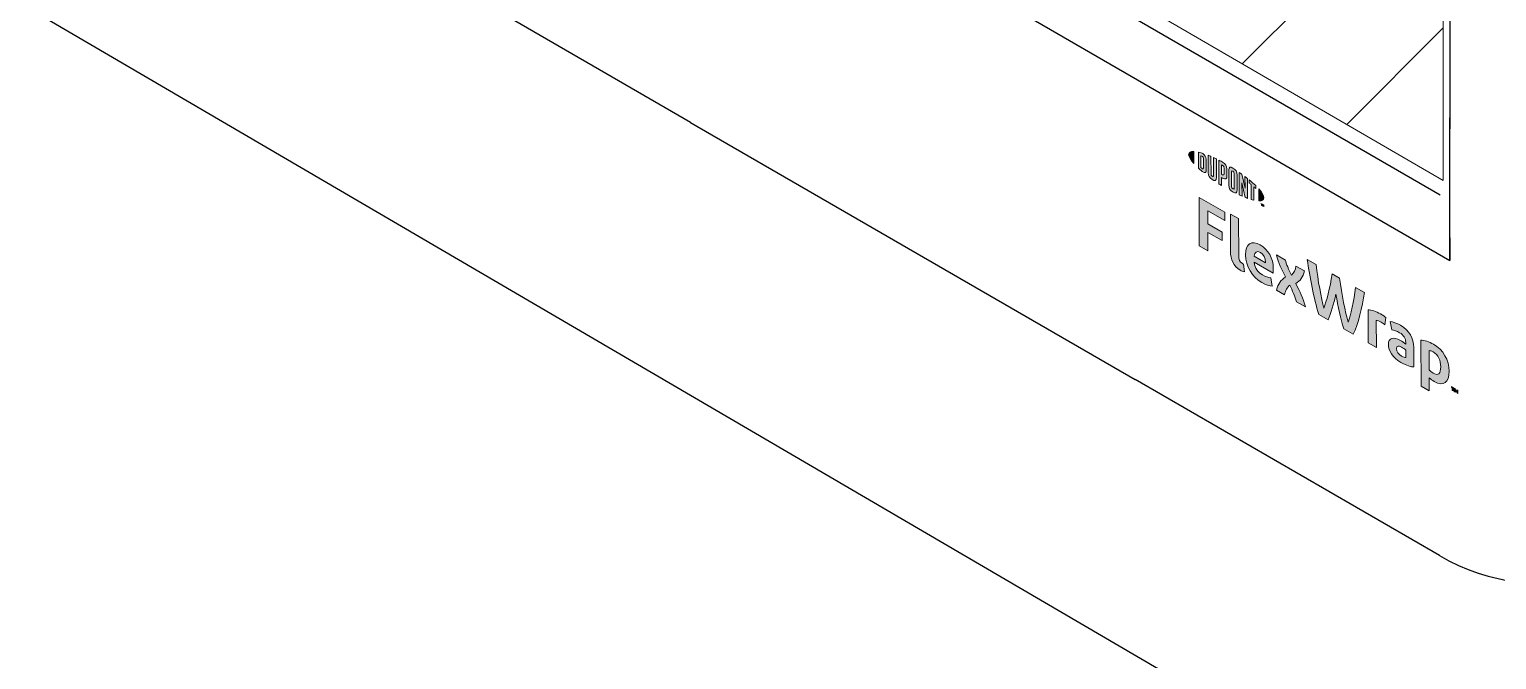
# Model space of a CAD drawing. Extents: x -1337 to 5791, y -3809 to 1769.
# Drawn here: x 456.6 to 582.2, y -2898.8 to -2844.8 of the extents above; entities that cross this region are included whole.
import ezdxf

# ---------------------------------------------------------------- set-up
doc = ezdxf.new("R2010")
doc.units = 0
doc.header["$MEASUREMENT"] = 0
for name, color, linetype, lineweight in [('G-ANNO-TTLB', 7, 'Continuous', 0), ('Layer 12', 7, 'Continuous', 0), ('TYVEK', 7, 'Continuous', 0), ('WALL SCRATCH', 7, 'Continuous', 0)]:
    doc.layers.add(name, color=color, linetype=linetype, lineweight=lineweight)

# ---------------------------------------------------------------- blocks, each defined once
blk = doc.blocks.new('Block_402')
at = {"layer": 'TYVEK', "true_color": 0x003b71, "transparency": 33554687}
h = blk.add_hatch(color=156, dxfattribs=at)
h.dxf.hatch_style = 2
edge = h.paths.add_edge_path()
edge.add_spline(control_points=[(556.78, -2863.38), (556.78, -2863.38), (556.77, -2859.24), (556.77, -2859.24), (556.77, -2859.24), (558.96, -2860.49), (558.96, -2860.49), (558.96, -2860.49), (558.96, -2861.21), (558.96, -2861.21), (558.96, -2861.21), (557.51, -2860.38), (557.51, -2860.38), (557.51, -2860.38), (557.51, -2861.5), (557.51, -2861.5), (557.51, -2861.5), (558.73, -2862.21), (558.73, -2862.21), (558.73, -2862.21), (558.73, -2862.93), (558.73, -2862.93), (558.73, -2862.93), (557.51, -2862.23), (557.51, -2862.23), (557.51, -2862.23), (557.52, -2863.8), (557.52, -2863.8), (557.52, -2863.8), (556.78, -2863.38), (556.78, -2863.38)], knot_values=[0, 0, 0, 0, 1, 1, 1, 2, 2, 2, 3, 3, 3, 4, 4, 4, 5, 5, 5, 6, 6, 6, 7, 7, 7, 8, 8, 8, 9, 9, 9, 10, 10, 10, 10], degree=3, periodic=0)
h = blk.add_hatch(color=156, dxfattribs=at)
h.dxf.hatch_style = 2
edge = h.paths.add_edge_path()
edge.add_spline(control_points=[(560.16, -2864.22), (560.16, -2864.54), (560.23, -2864.75), (560.44, -2864.87), (560.49, -2864.9), (560.54, -2864.93), (560.58, -2864.94), (560.58, -2864.94), (560.64, -2865.61), (560.64, -2865.61), (560.54, -2865.58), (560.38, -2865.51), (560.28, -2865.46), (559.69, -2865.12), (559.45, -2864.54), (559.45, -2863.83), (559.45, -2863.83), (559.44, -2860.67), (559.44, -2860.67), (559.44, -2860.67), (560.15, -2861.03), (560.15, -2861.03), (560.15, -2861.03), (560.16, -2864.22), (560.16, -2864.22)], knot_values=[0, 0, 0, 0, 1, 1, 1, 2, 2, 2, 3, 3, 3, 4, 4, 4, 5, 5, 5, 6, 6, 6, 7, 7, 7, 8, 8, 8, 8], degree=3, periodic=0)
h = blk.add_hatch(color=156, dxfattribs=at)
h.dxf.hatch_style = 2
edge = h.paths.add_edge_path()
edge.add_spline(control_points=[(561.47, -2864.27), (561.47, -2864.27), (562.44, -2864.83), (562.44, -2864.83), (562.44, -2864.83), (562.44, -2864.76), (562.44, -2864.76), (562.44, -2864.43), (562.29, -2864.1), (562.01, -2863.94), (561.71, -2863.77), (561.51, -2863.9), (561.47, -2864.27)], knot_values=[0, 0, 0, 0, 1, 1, 1, 2, 2, 2, 3, 3, 3, 4, 4, 4, 4], degree=3, periodic=0)
edge = h.paths.add_edge_path()
edge.add_spline(control_points=[(563.03, -2866.83), (562.8, -2866.82), (562.47, -2866.71), (562.13, -2866.52), (561.3, -2866.04), (560.74, -2865.12), (560.74, -2864.14), (560.73, -2863.19), (561.25, -2862.85), (562, -2863.29), (562.68, -2863.67), (563.12, -2864.48), (563.12, -2865.27), (563.12, -2865.45), (563.11, -2865.59), (563.1, -2865.71), (563.1, -2865.71), (561.48, -2864.78), (561.48, -2864.78), (561.55, -2865.29), (561.79, -2865.64), (562.2, -2865.87), (562.45, -2866.02), (562.69, -2866.09), (562.91, -2866.11), (562.91, -2866.11), (563.03, -2866.83), (563.03, -2866.83)], knot_values=[0, 0, 0, 0, 1, 1, 1, 2, 2, 2, 3, 3, 3, 4, 4, 4, 5, 5, 5, 6, 6, 6, 7, 7, 7, 8, 8, 8, 9, 9, 9, 9], degree=3, periodic=0)
h = blk.add_hatch(color=156, dxfattribs=at)
h.dxf.hatch_style = 2
edge = h.paths.add_edge_path()
edge.add_spline(control_points=[(564.17, -2866.03), (563.82, -2865.4), (563.55, -2864.84), (563.39, -2864.15), (563.39, -2864.15), (564.15, -2864.59), (564.15, -2864.59), (564.22, -2864.9), (564.45, -2865.43), (564.67, -2865.89), (564.86, -2865.68), (565.03, -2865.42), (565.06, -2865.11), (565.06, -2865.11), (565.78, -2865.52), (565.78, -2865.52), (565.65, -2866.06), (565.42, -2866.37), (565.04, -2866.6), (565.41, -2867.29), (565.66, -2867.85), (565.87, -2868.6), (565.87, -2868.6), (565.11, -2868.16), (565.11, -2868.16), (565, -2867.77), (564.74, -2867.17), (564.53, -2866.73), (564.33, -2866.94), (564.15, -2867.19), (564.08, -2867.57), (564.08, -2867.57), (563.39, -2867.17), (563.39, -2867.17), (563.52, -2866.63), (563.76, -2866.3), (564.17, -2866.03)], knot_values=[0, 0, 0, 0, 1, 1, 1, 2, 2, 2, 3, 3, 3, 4, 4, 4, 5, 5, 5, 6, 6, 6, 7, 7, 7, 8, 8, 8, 9, 9, 9, 10, 10, 10, 11, 11, 11, 12, 12, 12, 12], degree=3, periodic=0)
h = blk.add_hatch(color=156, dxfattribs=at)
h.dxf.hatch_style = 2
edge = h.paths.add_edge_path()
edge.add_spline(control_points=[(570.17, -2866.93), (570.17, -2866.93), (570.92, -2867.36), (570.92, -2867.36), (570.73, -2868.62), (570.39, -2870.06), (569.96, -2870.94), (569.96, -2870.94), (569.15, -2870.48), (569.15, -2870.48), (568.9, -2869.6), (568.67, -2868.6), (568.48, -2867.52), (568.29, -2868.38), (568.07, -2869.12), (567.81, -2869.71), (567.81, -2869.71), (567.01, -2869.25), (567.01, -2869.25), (566.6, -2867.88), (566.23, -2866.04), (566.03, -2864.55), (566.03, -2864.55), (566.78, -2864.98), (566.78, -2864.98), (566.94, -2866.32), (567.23, -2867.89), (567.44, -2868.7), (567.66, -2868.14), (568, -2866.97), (568.15, -2865.77), (568.15, -2865.77), (568.8, -2866.14), (568.8, -2866.14), (568.96, -2867.52), (569.3, -2869.07), (569.53, -2869.9), (569.73, -2869.32), (570.02, -2868.09), (570.17, -2866.93)], knot_values=[0, 0, 0, 0, 1, 1, 1, 2, 2, 2, 3, 3, 3, 4, 4, 4, 5, 5, 5, 6, 6, 6, 7, 7, 7, 8, 8, 8, 9, 9, 9, 10, 10, 10, 11, 11, 11, 12, 12, 12, 13, 13, 13, 13], degree=3, periodic=0)
h = blk.add_hatch(color=156, dxfattribs=at)
h.dxf.hatch_style = 2
edge = h.paths.add_edge_path()
edge.add_spline(control_points=[(572.31, -2869.2), (572.5, -2869.31), (572.67, -2869.43), (572.77, -2869.52), (572.77, -2869.52), (572.67, -2870.13), (572.67, -2870.13), (572.58, -2870.05), (572.48, -2869.97), (572.37, -2869.91), (572.18, -2869.8), (572.05, -2869.77), (571.94, -2869.77), (571.94, -2869.77), (571.95, -2872.09), (571.95, -2872.09), (571.95, -2872.09), (571.24, -2871.68), (571.24, -2871.68), (571.24, -2871.68), (571.23, -2868.85), (571.23, -2868.85), (571.51, -2868.84), (571.94, -2868.99), (572.31, -2869.2)], knot_values=[0, 0, 0, 0, 1, 1, 1, 2, 2, 2, 3, 3, 3, 4, 4, 4, 5, 5, 5, 6, 6, 6, 7, 7, 7, 8, 8, 8, 8], degree=3, periodic=0)
h = blk.add_hatch(color=156, dxfattribs=at)
h.dxf.hatch_style = 2
edge = h.paths.add_edge_path()
edge.add_spline(control_points=[(574.47, -2872.93), (574.47, -2872.93), (574.46, -2872.3), (574.46, -2872.3), (574.35, -2872.2), (574.22, -2872.12), (574.1, -2872.04), (573.86, -2871.91), (573.68, -2871.91), (573.68, -2872.19), (573.68, -2872.44), (573.84, -2872.65), (574.11, -2872.81), (574.26, -2872.9), (574.39, -2872.94), (574.47, -2872.93)], knot_values=[0, 0, 0, 0, 1, 1, 1, 2, 2, 2, 3, 3, 3, 4, 4, 4, 5, 5, 5, 5], degree=3, periodic=0)
edge = h.paths.add_edge_path()
edge.add_spline(control_points=[(574.04, -2873.35), (573.33, -2872.95), (572.98, -2872.35), (572.98, -2871.82), (572.98, -2871.23), (573.39, -2871.13), (574.01, -2871.48), (574.15, -2871.56), (574.34, -2871.69), (574.46, -2871.79), (574.46, -2871.79), (574.46, -2871.64), (574.46, -2871.64), (574.46, -2871.28), (574.28, -2871.01), (573.94, -2870.81), (573.71, -2870.68), (573.47, -2870.58), (573.26, -2870.56), (573.26, -2870.56), (573.13, -2869.85), (573.13, -2869.85), (573.35, -2869.87), (573.71, -2870), (574.02, -2870.18), (574.77, -2870.62), (575.15, -2871.29), (575.15, -2872.09), (575.15, -2872.09), (575.15, -2873.74), (575.15, -2873.74), (574.94, -2873.74), (574.55, -2873.65), (574.04, -2873.35)], knot_values=[0, 0, 0, 0, 1, 1, 1, 2, 2, 2, 3, 3, 3, 4, 4, 4, 5, 5, 5, 6, 6, 6, 7, 7, 7, 8, 8, 8, 9, 9, 9, 10, 10, 10, 11, 11, 11, 11], degree=3, periodic=0)
h = blk.add_hatch(color=156, dxfattribs=at)
h.dxf.hatch_style = 2
edge = h.paths.add_edge_path()
edge.add_spline(control_points=[(576.8, -2874.27), (577.25, -2874.53), (577.46, -2874.33), (577.46, -2873.72), (577.46, -2873.19), (577.26, -2872.72), (576.8, -2872.45), (576.67, -2872.38), (576.58, -2872.35), (576.47, -2872.34), (576.47, -2872.34), (576.47, -2874), (576.47, -2874), (576.57, -2874.1), (576.65, -2874.18), (576.8, -2874.27)], knot_values=[0, 0, 0, 0, 1, 1, 1, 2, 2, 2, 3, 3, 3, 4, 4, 4, 5, 5, 5, 5], degree=3, periodic=0)
edge = h.paths.add_edge_path()
edge.add_spline(control_points=[(576.9, -2874.99), (576.73, -2874.89), (576.6, -2874.79), (576.47, -2874.67), (576.47, -2874.67), (576.48, -2875.79), (576.48, -2875.79), (576.48, -2875.79), (575.77, -2875.39), (575.77, -2875.39), (575.77, -2875.39), (575.76, -2871.44), (575.76, -2871.44), (576.06, -2871.45), (576.47, -2871.59), (576.83, -2871.8), (577.67, -2872.28), (578.18, -2873.16), (578.18, -2874.11), (578.18, -2875.08), (577.7, -2875.45), (576.9, -2874.99)], knot_values=[0, 0, 0, 0, 1, 1, 1, 2, 2, 2, 3, 3, 3, 4, 4, 4, 5, 5, 5, 6, 6, 6, 7, 7, 7, 7], degree=3, periodic=0)
h = blk.add_hatch(color=156, dxfattribs=at)
h.dxf.hatch_style = 2
edge = h.paths.add_edge_path()
edge.add_spline(control_points=[(578.69, -2875.59), (578.71, -2875.68), (578.74, -2875.75), (578.77, -2875.82), (578.8, -2875.78), (578.82, -2875.74), (578.84, -2875.69), (578.84, -2875.69), (578.92, -2875.73), (578.92, -2875.73), (578.92, -2875.73), (578.92, -2876.03), (578.92, -2876.03), (578.92, -2876.03), (578.86, -2876), (578.86, -2876), (578.86, -2876), (578.85, -2875.86), (578.85, -2875.86), (578.85, -2875.86), (578.86, -2875.81), (578.86, -2875.81), (578.84, -2875.84), (578.81, -2875.88), (578.79, -2875.9), (578.79, -2875.9), (578.74, -2875.88), (578.74, -2875.88), (578.72, -2875.82), (578.7, -2875.76), (578.67, -2875.7), (578.67, -2875.7), (578.68, -2875.75), (578.68, -2875.75), (578.68, -2875.75), (578.68, -2875.89), (578.68, -2875.89), (578.68, -2875.89), (578.61, -2875.86), (578.61, -2875.86), (578.61, -2875.86), (578.61, -2875.55), (578.61, -2875.55), (578.61, -2875.55), (578.69, -2875.59), (578.69, -2875.59)], knot_values=[0, 0, 0, 0, 1, 1, 1, 2, 2, 2, 3, 3, 3, 4, 4, 4, 5, 5, 5, 6, 6, 6, 7, 7, 7, 8, 8, 8, 9, 9, 9, 10, 10, 10, 11, 11, 11, 12, 12, 12, 13, 13, 13, 14, 14, 14, 15, 15, 15, 15], degree=3, periodic=0)
edge = h.paths.add_edge_path()
edge.add_spline(control_points=[(578.44, -2875.52), (578.44, -2875.52), (578.37, -2875.48), (578.37, -2875.48), (578.37, -2875.48), (578.37, -2875.41), (578.37, -2875.41), (578.37, -2875.41), (578.58, -2875.54), (578.58, -2875.54), (578.58, -2875.54), (578.58, -2875.6), (578.58, -2875.6), (578.58, -2875.6), (578.51, -2875.56), (578.51, -2875.56), (578.51, -2875.56), (578.51, -2875.8), (578.51, -2875.8), (578.51, -2875.8), (578.44, -2875.76), (578.44, -2875.76), (578.44, -2875.76), (578.44, -2875.52), (578.44, -2875.52)], knot_values=[0, 0, 0, 0, 1, 1, 1, 2, 2, 2, 3, 3, 3, 4, 4, 4, 5, 5, 5, 6, 6, 6, 7, 7, 7, 8, 8, 8, 8], degree=3, periodic=0)
at = {"layer": 'TYVEK'}
for points, knots in [([(556.78, -2863.38), (556.78, -2863.38), (556.77, -2859.24), (556.77, -2859.24), (556.77, -2859.24), (558.96, -2860.49), (558.96, -2860.49), (558.96, -2860.49), (558.96, -2861.21), (558.96, -2861.21), (558.96, -2861.21), (557.51, -2860.38), (557.51, -2860.38), (557.51, -2860.38), (557.51, -2861.5), (557.51, -2861.5), (557.51, -2861.5), (558.73, -2862.21), (558.73, -2862.21), (558.73, -2862.21), (558.73, -2862.93), (558.73, -2862.93), (558.73, -2862.93), (557.51, -2862.23), (557.51, -2862.23), (557.51, -2862.23), (557.52, -2863.8), (557.52, -2863.8), (557.52, -2863.8), (556.78, -2863.38), (556.78, -2863.38)], [0, 0, 0, 0, 1, 1, 1, 2, 2, 2, 3, 3, 3, 4, 4, 4, 5, 5, 5, 6, 6, 6, 7, 7, 7, 8, 8, 8, 9, 9, 9, 10, 10, 10, 10]), ([(560.16, -2864.22), (560.16, -2864.54), (560.23, -2864.75), (560.44, -2864.87), (560.49, -2864.9), (560.54, -2864.93), (560.58, -2864.94), (560.58, -2864.94), (560.64, -2865.61), (560.64, -2865.61), (560.54, -2865.58), (560.38, -2865.51), (560.28, -2865.46), (559.69, -2865.12), (559.45, -2864.54), (559.45, -2863.83), (559.45, -2863.83), (559.44, -2860.67), (559.44, -2860.67), (559.44, -2860.67), (560.15, -2861.03), (560.15, -2861.03), (560.15, -2861.03), (560.16, -2864.22), (560.16, -2864.22)], [0, 0, 0, 0, 1, 1, 1, 2, 2, 2, 3, 3, 3, 4, 4, 4, 5, 5, 5, 6, 6, 6, 7, 7, 7, 8, 8, 8, 8]), ([(563.03, -2866.83), (562.8, -2866.82), (562.47, -2866.71), (562.13, -2866.52), (561.3, -2866.04), (560.74, -2865.12), (560.74, -2864.14), (560.73, -2863.19), (561.25, -2862.85), (562, -2863.29), (562.68, -2863.67), (563.12, -2864.48), (563.12, -2865.27), (563.12, -2865.45), (563.11, -2865.59), (563.1, -2865.71), (563.1, -2865.71), (561.48, -2864.78), (561.48, -2864.78), (561.55, -2865.29), (561.79, -2865.64), (562.2, -2865.87), (562.45, -2866.02), (562.69, -2866.09), (562.91, -2866.11), (562.91, -2866.11), (563.03, -2866.83), (563.03, -2866.83)], [0, 0, 0, 0, 1, 1, 1, 2, 2, 2, 3, 3, 3, 4, 4, 4, 5, 5, 5, 6, 6, 6, 7, 7, 7, 8, 8, 8, 9, 9, 9, 9]), ([(561.47, -2864.27), (561.47, -2864.27), (562.44, -2864.83), (562.44, -2864.83), (562.44, -2864.83), (562.44, -2864.76), (562.44, -2864.76), (562.44, -2864.43), (562.29, -2864.1), (562.01, -2863.94), (561.71, -2863.77), (561.51, -2863.9), (561.47, -2864.27)], [0, 0, 0, 0, 1, 1, 1, 2, 2, 2, 3, 3, 3, 4, 4, 4, 4]), ([(564.17, -2866.03), (563.82, -2865.4), (563.55, -2864.84), (563.39, -2864.15), (563.39, -2864.15), (564.15, -2864.59), (564.15, -2864.59), (564.22, -2864.9), (564.45, -2865.43), (564.67, -2865.89), (564.86, -2865.68), (565.03, -2865.42), (565.06, -2865.11), (565.06, -2865.11), (565.78, -2865.52), (565.78, -2865.52), (565.65, -2866.06), (565.42, -2866.37), (565.04, -2866.6), (565.41, -2867.29), (565.66, -2867.85), (565.87, -2868.6), (565.87, -2868.6), (565.11, -2868.16), (565.11, -2868.16), (565, -2867.77), (564.74, -2867.17), (564.53, -2866.73), (564.33, -2866.94), (564.15, -2867.19), (564.08, -2867.57), (564.08, -2867.57), (563.39, -2867.17), (563.39, -2867.17), (563.52, -2866.63), (563.76, -2866.3), (564.17, -2866.03)], [0, 0, 0, 0, 1, 1, 1, 2, 2, 2, 3, 3, 3, 4, 4, 4, 5, 5, 5, 6, 6, 6, 7, 7, 7, 8, 8, 8, 9, 9, 9, 10, 10, 10, 11, 11, 11, 12, 12, 12, 12]), ([(570.17, -2866.93), (570.17, -2866.93), (570.92, -2867.36), (570.92, -2867.36), (570.73, -2868.62), (570.39, -2870.06), (569.96, -2870.94), (569.96, -2870.94), (569.15, -2870.48), (569.15, -2870.48), (568.9, -2869.6), (568.67, -2868.6), (568.48, -2867.52), (568.29, -2868.38), (568.07, -2869.12), (567.81, -2869.71), (567.81, -2869.71), (567.01, -2869.25), (567.01, -2869.25), (566.6, -2867.88), (566.23, -2866.04), (566.03, -2864.55), (566.03, -2864.55), (566.78, -2864.98), (566.78, -2864.98), (566.94, -2866.32), (567.23, -2867.89), (567.44, -2868.7), (567.66, -2868.14), (568, -2866.97), (568.15, -2865.77), (568.15, -2865.77), (568.8, -2866.14), (568.8, -2866.14), (568.96, -2867.52), (569.3, -2869.07), (569.53, -2869.9), (569.73, -2869.32), (570.02, -2868.09), (570.17, -2866.93)], [0, 0, 0, 0, 1, 1, 1, 2, 2, 2, 3, 3, 3, 4, 4, 4, 5, 5, 5, 6, 6, 6, 7, 7, 7, 8, 8, 8, 9, 9, 9, 10, 10, 10, 11, 11, 11, 12, 12, 12, 13, 13, 13, 13]), ([(572.31, -2869.2), (572.5, -2869.31), (572.67, -2869.43), (572.77, -2869.52), (572.77, -2869.52), (572.67, -2870.13), (572.67, -2870.13), (572.58, -2870.05), (572.48, -2869.97), (572.37, -2869.91), (572.18, -2869.8), (572.05, -2869.77), (571.94, -2869.77), (571.94, -2869.77), (571.95, -2872.09), (571.95, -2872.09), (571.95, -2872.09), (571.24, -2871.68), (571.24, -2871.68), (571.24, -2871.68), (571.23, -2868.85), (571.23, -2868.85), (571.51, -2868.84), (571.94, -2868.99), (572.31, -2869.2)], [0, 0, 0, 0, 1, 1, 1, 2, 2, 2, 3, 3, 3, 4, 4, 4, 5, 5, 5, 6, 6, 6, 7, 7, 7, 8, 8, 8, 8]), ([(574.04, -2873.35), (573.33, -2872.95), (572.98, -2872.35), (572.98, -2871.82), (572.98, -2871.23), (573.39, -2871.13), (574.01, -2871.48), (574.15, -2871.56), (574.34, -2871.69), (574.46, -2871.79), (574.46, -2871.79), (574.46, -2871.64), (574.46, -2871.64), (574.46, -2871.28), (574.28, -2871.01), (573.94, -2870.81), (573.71, -2870.68), (573.47, -2870.58), (573.26, -2870.56), (573.26, -2870.56), (573.13, -2869.85), (573.13, -2869.85), (573.35, -2869.87), (573.71, -2870), (574.02, -2870.18), (574.77, -2870.62), (575.15, -2871.29), (575.15, -2872.09), (575.15, -2872.09), (575.15, -2873.74), (575.15, -2873.74), (574.94, -2873.74), (574.55, -2873.65), (574.04, -2873.35)], [0, 0, 0, 0, 1, 1, 1, 2, 2, 2, 3, 3, 3, 4, 4, 4, 5, 5, 5, 6, 6, 6, 7, 7, 7, 8, 8, 8, 9, 9, 9, 10, 10, 10, 11, 11, 11, 11]), ([(574.47, -2872.93), (574.47, -2872.93), (574.46, -2872.3), (574.46, -2872.3), (574.35, -2872.2), (574.22, -2872.12), (574.1, -2872.04), (573.86, -2871.91), (573.68, -2871.91), (573.68, -2872.19), (573.68, -2872.44), (573.84, -2872.65), (574.11, -2872.81), (574.26, -2872.9), (574.39, -2872.94), (574.47, -2872.93)], [0, 0, 0, 0, 1, 1, 1, 2, 2, 2, 3, 3, 3, 4, 4, 4, 5, 5, 5, 5]), ([(576.9, -2874.99), (576.73, -2874.89), (576.6, -2874.79), (576.47, -2874.67), (576.47, -2874.67), (576.48, -2875.79), (576.48, -2875.79), (576.48, -2875.79), (575.77, -2875.39), (575.77, -2875.39), (575.77, -2875.39), (575.76, -2871.44), (575.76, -2871.44), (576.06, -2871.45), (576.47, -2871.59), (576.83, -2871.8), (577.67, -2872.28), (578.18, -2873.16), (578.18, -2874.11), (578.18, -2875.08), (577.7, -2875.45), (576.9, -2874.99)], [0, 0, 0, 0, 1, 1, 1, 2, 2, 2, 3, 3, 3, 4, 4, 4, 5, 5, 5, 6, 6, 6, 7, 7, 7, 7]), ([(576.8, -2874.27), (577.25, -2874.53), (577.46, -2874.33), (577.46, -2873.72), (577.46, -2873.19), (577.26, -2872.72), (576.8, -2872.45), (576.67, -2872.38), (576.58, -2872.35), (576.47, -2872.34), (576.47, -2872.34), (576.47, -2874), (576.47, -2874), (576.57, -2874.1), (576.65, -2874.18), (576.8, -2874.27)], [0, 0, 0, 0, 1, 1, 1, 2, 2, 2, 3, 3, 3, 4, 4, 4, 5, 5, 5, 5]), ([(578.44, -2875.52), (578.44, -2875.52), (578.37, -2875.48), (578.37, -2875.48), (578.37, -2875.48), (578.37, -2875.41), (578.37, -2875.41), (578.37, -2875.41), (578.58, -2875.54), (578.58, -2875.54), (578.58, -2875.54), (578.58, -2875.6), (578.58, -2875.6), (578.58, -2875.6), (578.51, -2875.56), (578.51, -2875.56), (578.51, -2875.56), (578.51, -2875.8), (578.51, -2875.8), (578.51, -2875.8), (578.44, -2875.76), (578.44, -2875.76), (578.44, -2875.76), (578.44, -2875.52), (578.44, -2875.52)], [0, 0, 0, 0, 1, 1, 1, 2, 2, 2, 3, 3, 3, 4, 4, 4, 5, 5, 5, 6, 6, 6, 7, 7, 7, 8, 8, 8, 8]), ([(578.69, -2875.59), (578.71, -2875.68), (578.74, -2875.75), (578.77, -2875.82), (578.8, -2875.78), (578.82, -2875.74), (578.84, -2875.69), (578.84, -2875.69), (578.92, -2875.73), (578.92, -2875.73), (578.92, -2875.73), (578.92, -2876.03), (578.92, -2876.03), (578.92, -2876.03), (578.86, -2876), (578.86, -2876), (578.86, -2876), (578.85, -2875.86), (578.85, -2875.86), (578.85, -2875.86), (578.86, -2875.81), (578.86, -2875.81), (578.84, -2875.84), (578.81, -2875.88), (578.79, -2875.9), (578.79, -2875.9), (578.74, -2875.88), (578.74, -2875.88), (578.72, -2875.82), (578.7, -2875.76), (578.67, -2875.7), (578.67, -2875.7), (578.68, -2875.75), (578.68, -2875.75), (578.68, -2875.75), (578.68, -2875.89), (578.68, -2875.89), (578.68, -2875.89), (578.61, -2875.86), (578.61, -2875.86), (578.61, -2875.86), (578.61, -2875.55), (578.61, -2875.55), (578.61, -2875.55), (578.69, -2875.59), (578.69, -2875.59)], [0, 0, 0, 0, 1, 1, 1, 2, 2, 2, 3, 3, 3, 4, 4, 4, 5, 5, 5, 6, 6, 6, 7, 7, 7, 8, 8, 8, 9, 9, 9, 10, 10, 10, 11, 11, 11, 12, 12, 12, 13, 13, 13, 14, 14, 14, 15, 15, 15, 15])]:
    blk.add_open_spline(points, degree=3, knots=knots, dxfattribs=at)
blk = doc.blocks.new('Block_403')
at = {"layer": 'TYVEK', "true_color": 0x003b71, "transparency": 33554687}
h = blk.add_hatch(color=156, dxfattribs=at)
h.dxf.hatch_style = 2
edge = h.paths.add_edge_path()
edge.add_spline(control_points=[(555.87, -2855.56), (555.87, -2855.75), (556.03, -2856.02), (556.31, -2856.33), (556.31, -2856.33), (556.31, -2855.29), (556.31, -2855.29), (556.03, -2855.29), (555.87, -2855.37), (555.87, -2855.56)], knot_values=[0, 0, 0, 0, 1, 1, 1, 2, 2, 2, 3, 3, 3, 3], degree=3, periodic=0)
h = blk.add_hatch(color=156, dxfattribs=at)
h.dxf.hatch_style = 2
edge = h.paths.add_edge_path()
edge.add_spline(control_points=[(557.15, -2856.72), (557.15, -2856.8), (557.11, -2856.8), (557.06, -2856.77), (557.02, -2856.75), (556.96, -2856.7), (556.91, -2856.66), (556.91, -2856.66), (556.91, -2855.66), (556.91, -2855.66), (556.96, -2855.68), (557.02, -2855.69), (557.06, -2855.72), (557.11, -2855.75), (557.15, -2855.8), (557.15, -2855.88), (557.15, -2855.88), (557.15, -2856.72), (557.15, -2856.72)], knot_values=[0, 0, 0, 0, 1, 1, 1, 2, 2, 2, 3, 3, 3, 4, 4, 4, 5, 5, 5, 6, 6, 6, 6], degree=3, periodic=0)
edge = h.paths.add_edge_path()
edge.add_spline(control_points=[(557.09, -2855.48), (557.01, -2855.43), (556.9, -2855.39), (556.7, -2855.35), (556.7, -2855.35), (556.7, -2856.73), (556.7, -2856.73), (556.88, -2856.89), (557.02, -2857.01), (557.09, -2857.05), (557.27, -2857.16), (557.38, -2857.09), (557.38, -2856.88), (557.38, -2856.88), (557.37, -2855.97), (557.37, -2855.97), (557.37, -2855.76), (557.27, -2855.58), (557.09, -2855.48)], knot_values=[0, 0, 0, 0, 1, 1, 1, 2, 2, 2, 3, 3, 3, 4, 4, 4, 5, 5, 5, 6, 6, 6, 6], degree=3, periodic=0)
h = blk.add_hatch(color=156, dxfattribs=at)
h.dxf.hatch_style = 2
edge = h.paths.add_edge_path()
edge.add_spline(control_points=[(558, -2857.37), (558, -2857.45), (557.98, -2857.49), (557.89, -2857.42), (557.81, -2857.36), (557.79, -2857.31), (557.79, -2857.21), (557.79, -2857.21), (557.78, -2855.72), (557.78, -2855.72), (557.73, -2855.69), (557.6, -2855.64), (557.55, -2855.62), (557.55, -2855.62), (557.55, -2857.13), (557.55, -2857.13), (557.55, -2857.37), (557.65, -2857.53), (557.89, -2857.7), (558.11, -2857.85), (558.25, -2857.8), (558.25, -2857.53), (558.25, -2857.53), (558.25, -2855.93), (558.25, -2855.93), (558.2, -2855.91), (558.05, -2855.84), (558, -2855.81), (558, -2855.81), (558, -2857.37), (558, -2857.37)], knot_values=[0, 0, 0, 0, 1, 1, 1, 2, 2, 2, 3, 3, 3, 4, 4, 4, 5, 5, 5, 6, 6, 6, 7, 7, 7, 8, 8, 8, 9, 9, 9, 10, 10, 10, 10], degree=3, periodic=0)
h = blk.add_hatch(color=156, dxfattribs=at)
h.dxf.hatch_style = 2
edge = h.paths.add_edge_path()
edge.add_spline(control_points=[(558.9, -2857.22), (558.9, -2857.31), (558.87, -2857.34), (558.77, -2857.28), (558.77, -2857.28), (558.69, -2857.23), (558.69, -2857.23), (558.69, -2857.23), (558.68, -2856.44), (558.68, -2856.44), (558.72, -2856.46), (558.74, -2856.47), (558.77, -2856.48), (558.87, -2856.54), (558.9, -2856.6), (558.9, -2856.69), (558.9, -2856.69), (558.9, -2857.22), (558.9, -2857.22)], knot_values=[0, 0, 0, 0, 1, 1, 1, 2, 2, 2, 3, 3, 3, 4, 4, 4, 5, 5, 5, 6, 6, 6, 6], degree=3, periodic=0)
edge = h.paths.add_edge_path()
edge.add_spline(control_points=[(558.78, -2856.21), (558.74, -2856.18), (558.58, -2856.1), (558.44, -2856.03), (558.44, -2856.03), (558.44, -2858.05), (558.44, -2858.05), (558.49, -2858.08), (558.62, -2858.16), (558.69, -2858.2), (558.69, -2858.2), (558.69, -2857.51), (558.69, -2857.51), (558.69, -2857.51), (558.78, -2857.57), (558.78, -2857.57), (559.04, -2857.72), (559.15, -2857.65), (559.15, -2857.39), (559.15, -2857.39), (559.15, -2856.79), (559.15, -2856.79), (559.14, -2856.54), (559.02, -2856.35), (558.78, -2856.21)], knot_values=[0, 0, 0, 0, 1, 1, 1, 2, 2, 2, 3, 3, 3, 4, 4, 4, 5, 5, 5, 6, 6, 6, 7, 7, 7, 8, 8, 8, 8], degree=3, periodic=0)
h = blk.add_hatch(color=156, dxfattribs=at)
h.dxf.hatch_style = 2
edge = h.paths.add_edge_path()
edge.add_spline(control_points=[(559.78, -2858.43), (559.78, -2858.51), (559.76, -2858.54), (559.67, -2858.49), (559.58, -2858.45), (559.55, -2858.39), (559.55, -2858.31), (559.55, -2858.31), (559.55, -2857.05), (559.55, -2857.05), (559.55, -2856.96), (559.58, -2856.93), (559.66, -2856.99), (559.75, -2857.04), (559.77, -2857.1), (559.78, -2857.18), (559.78, -2857.18), (559.78, -2858.43), (559.78, -2858.43)], knot_values=[0, 0, 0, 0, 1, 1, 1, 2, 2, 2, 3, 3, 3, 4, 4, 4, 5, 5, 5, 6, 6, 6, 6], degree=3, periodic=0)
edge = h.paths.add_edge_path()
edge.add_spline(control_points=[(559.66, -2856.71), (559.44, -2856.56), (559.3, -2856.6), (559.3, -2856.87), (559.3, -2856.87), (559.3, -2858.19), (559.3, -2858.19), (559.31, -2858.47), (559.43, -2858.65), (559.67, -2858.78), (559.9, -2858.9), (560.03, -2858.87), (560.03, -2858.57), (560.03, -2858.57), (560.02, -2857.31), (560.02, -2857.31), (560.02, -2857.03), (559.91, -2856.86), (559.66, -2856.71)], knot_values=[0, 0, 0, 0, 1, 1, 1, 2, 2, 2, 3, 3, 3, 4, 4, 4, 5, 5, 5, 6, 6, 6, 6], degree=3, periodic=0)
h = blk.add_hatch(color=156, dxfattribs=at)
h.dxf.hatch_style = 2
edge = h.paths.add_edge_path()
edge.add_spline(control_points=[(560.71, -2858.43), (560.71, -2858.43), (560.43, -2857.24), (560.43, -2857.24), (560.36, -2857.19), (560.27, -2857.13), (560.2, -2857.08), (560.2, -2857.08), (560.2, -2859.02), (560.2, -2859.02), (560.25, -2859.04), (560.38, -2859.09), (560.44, -2859.12), (560.44, -2859.12), (560.42, -2857.97), (560.42, -2857.97), (560.42, -2857.97), (560.71, -2859.23), (560.71, -2859.23), (560.77, -2859.26), (560.86, -2859.29), (560.92, -2859.31), (560.92, -2859.31), (560.92, -2857.61), (560.92, -2857.61), (560.85, -2857.56), (560.74, -2857.47), (560.69, -2857.43), (560.69, -2857.43), (560.71, -2858.43), (560.71, -2858.43)], knot_values=[0, 0, 0, 0, 1, 1, 1, 2, 2, 2, 3, 3, 3, 4, 4, 4, 5, 5, 5, 6, 6, 6, 7, 7, 7, 8, 8, 8, 9, 9, 9, 10, 10, 10, 10], degree=3, periodic=0)
h = blk.add_hatch(color=156, dxfattribs=at)
h.dxf.hatch_style = 2
edge = h.paths.add_edge_path()
edge.add_spline(control_points=[(561.04, -2857.98), (561.1, -2858.02), (561.16, -2858.07), (561.22, -2858.12), (561.22, -2858.12), (561.22, -2859.41), (561.22, -2859.41), (561.27, -2859.42), (561.37, -2859.45), (561.44, -2859.47), (561.44, -2859.47), (561.44, -2858.31), (561.44, -2858.31), (561.5, -2858.36), (561.56, -2858.42), (561.62, -2858.47), (561.62, -2858.47), (561.62, -2858.22), (561.62, -2858.22), (561.44, -2858.05), (561.26, -2857.88), (561.04, -2857.71), (561.04, -2857.71), (561.04, -2857.98), (561.04, -2857.98)], knot_values=[0, 0, 0, 0, 1, 1, 1, 2, 2, 2, 3, 3, 3, 4, 4, 4, 5, 5, 5, 6, 6, 6, 7, 7, 7, 8, 8, 8, 8], degree=3, periodic=0)
h = blk.add_hatch(color=156, dxfattribs=at)
h.dxf.hatch_style = 2
edge = h.paths.add_edge_path()
edge.add_spline(control_points=[(562.32, -2859.26), (562.32, -2859.45), (562.16, -2859.54), (561.88, -2859.53), (561.88, -2859.53), (561.88, -2858.49), (561.88, -2858.49), (562.16, -2858.81), (562.32, -2859.07), (562.32, -2859.26)], knot_values=[0, 0, 0, 0, 1, 1, 1, 2, 2, 2, 3, 3, 3, 3], degree=3, periodic=0)
h = blk.add_hatch(color=156, dxfattribs=at)
h.dxf.hatch_style = 2
edge = h.paths.add_edge_path()
edge.add_spline(control_points=[(562.19, -2859.81), (562.19, -2859.81), (562.22, -2859.83), (562.22, -2859.83), (562.22, -2859.83), (562.26, -2859.92), (562.26, -2859.92), (562.26, -2859.92), (562.3, -2859.87), (562.3, -2859.87), (562.3, -2859.87), (562.32, -2859.89), (562.32, -2859.89), (562.32, -2859.89), (562.32, -2860.04), (562.32, -2860.04), (562.32, -2860.04), (562.3, -2860.03), (562.3, -2860.03), (562.3, -2860.03), (562.3, -2859.92), (562.3, -2859.92), (562.3, -2859.92), (562.26, -2859.97), (562.26, -2859.97), (562.26, -2859.97), (562.26, -2859.97), (562.26, -2859.97), (562.26, -2859.97), (562.22, -2859.87), (562.22, -2859.87), (562.22, -2859.87), (562.22, -2859.98), (562.22, -2859.98), (562.22, -2859.98), (562.19, -2859.96), (562.19, -2859.96), (562.19, -2859.96), (562.19, -2859.81), (562.19, -2859.81)], knot_values=[0, 0, 0, 0, 1, 1, 1, 2, 2, 2, 3, 3, 3, 4, 4, 4, 5, 5, 5, 6, 6, 6, 7, 7, 7, 8, 8, 8, 9, 9, 9, 10, 10, 10, 11, 11, 11, 12, 12, 12, 13, 13, 13, 13], degree=3, periodic=0)
edge = h.paths.add_edge_path()
edge.add_spline(control_points=[(562.1, -2859.79), (562.1, -2859.79), (562.06, -2859.76), (562.06, -2859.76), (562.06, -2859.76), (562.06, -2859.74), (562.06, -2859.74), (562.06, -2859.74), (562.17, -2859.8), (562.17, -2859.8), (562.17, -2859.8), (562.17, -2859.82), (562.17, -2859.82), (562.17, -2859.82), (562.13, -2859.8), (562.13, -2859.8), (562.13, -2859.8), (562.13, -2859.92), (562.13, -2859.92), (562.13, -2859.92), (562.1, -2859.91), (562.1, -2859.91), (562.1, -2859.91), (562.1, -2859.79), (562.1, -2859.79)], knot_values=[0, 0, 0, 0, 1, 1, 1, 2, 2, 2, 3, 3, 3, 4, 4, 4, 5, 5, 5, 6, 6, 6, 7, 7, 7, 8, 8, 8, 8], degree=3, periodic=0)
at = {"layer": 'TYVEK'}
for points, knots in [([(555.87, -2855.56), (555.87, -2855.75), (556.03, -2856.02), (556.31, -2856.33), (556.31, -2856.33), (556.31, -2855.29), (556.31, -2855.29), (556.03, -2855.29), (555.87, -2855.37), (555.87, -2855.56)], [0, 0, 0, 0, 1, 1, 1, 2, 2, 2, 3, 3, 3, 3]), ([(557.09, -2855.48), (557.01, -2855.43), (556.9, -2855.39), (556.7, -2855.35), (556.7, -2855.35), (556.7, -2856.73), (556.7, -2856.73), (556.88, -2856.89), (557.02, -2857.01), (557.09, -2857.05), (557.27, -2857.16), (557.38, -2857.09), (557.38, -2856.88), (557.38, -2856.88), (557.37, -2855.97), (557.37, -2855.97), (557.37, -2855.76), (557.27, -2855.58), (557.09, -2855.48)], [0, 0, 0, 0, 1, 1, 1, 2, 2, 2, 3, 3, 3, 4, 4, 4, 5, 5, 5, 6, 6, 6, 6]), ([(557.15, -2856.72), (557.15, -2856.8), (557.11, -2856.8), (557.06, -2856.77), (557.02, -2856.75), (556.96, -2856.7), (556.91, -2856.66), (556.91, -2856.66), (556.91, -2855.66), (556.91, -2855.66), (556.96, -2855.68), (557.02, -2855.69), (557.06, -2855.72), (557.11, -2855.75), (557.15, -2855.8), (557.15, -2855.88), (557.15, -2855.88), (557.15, -2856.72), (557.15, -2856.72)], [0, 0, 0, 0, 1, 1, 1, 2, 2, 2, 3, 3, 3, 4, 4, 4, 5, 5, 5, 6, 6, 6, 6]), ([(558, -2857.37), (558, -2857.45), (557.98, -2857.49), (557.89, -2857.42), (557.81, -2857.36), (557.79, -2857.31), (557.79, -2857.21), (557.79, -2857.21), (557.78, -2855.72), (557.78, -2855.72), (557.73, -2855.69), (557.6, -2855.64), (557.55, -2855.62), (557.55, -2855.62), (557.55, -2857.13), (557.55, -2857.13), (557.55, -2857.37), (557.65, -2857.53), (557.89, -2857.7), (558.11, -2857.85), (558.25, -2857.8), (558.25, -2857.53), (558.25, -2857.53), (558.25, -2855.93), (558.25, -2855.93), (558.2, -2855.91), (558.05, -2855.84), (558, -2855.81), (558, -2855.81), (558, -2857.37), (558, -2857.37)], [0, 0, 0, 0, 1, 1, 1, 2, 2, 2, 3, 3, 3, 4, 4, 4, 5, 5, 5, 6, 6, 6, 7, 7, 7, 8, 8, 8, 9, 9, 9, 10, 10, 10, 10]), ([(558.78, -2856.21), (558.74, -2856.18), (558.58, -2856.1), (558.44, -2856.03), (558.44, -2856.03), (558.44, -2858.05), (558.44, -2858.05), (558.49, -2858.08), (558.62, -2858.16), (558.69, -2858.2), (558.69, -2858.2), (558.69, -2857.51), (558.69, -2857.51), (558.69, -2857.51), (558.78, -2857.57), (558.78, -2857.57), (559.04, -2857.72), (559.15, -2857.65), (559.15, -2857.39), (559.15, -2857.39), (559.15, -2856.79), (559.15, -2856.79), (559.14, -2856.54), (559.02, -2856.35), (558.78, -2856.21)], [0, 0, 0, 0, 1, 1, 1, 2, 2, 2, 3, 3, 3, 4, 4, 4, 5, 5, 5, 6, 6, 6, 7, 7, 7, 8, 8, 8, 8]), ([(558.9, -2857.22), (558.9, -2857.31), (558.87, -2857.34), (558.77, -2857.28), (558.77, -2857.28), (558.69, -2857.23), (558.69, -2857.23), (558.69, -2857.23), (558.68, -2856.44), (558.68, -2856.44), (558.72, -2856.46), (558.74, -2856.47), (558.77, -2856.48), (558.87, -2856.54), (558.9, -2856.6), (558.9, -2856.69), (558.9, -2856.69), (558.9, -2857.22), (558.9, -2857.22)], [0, 0, 0, 0, 1, 1, 1, 2, 2, 2, 3, 3, 3, 4, 4, 4, 5, 5, 5, 6, 6, 6, 6]), ([(559.66, -2856.71), (559.44, -2856.56), (559.3, -2856.6), (559.3, -2856.87), (559.3, -2856.87), (559.3, -2858.19), (559.3, -2858.19), (559.31, -2858.47), (559.43, -2858.65), (559.67, -2858.78), (559.9, -2858.9), (560.03, -2858.87), (560.03, -2858.57), (560.03, -2858.57), (560.02, -2857.31), (560.02, -2857.31), (560.02, -2857.03), (559.91, -2856.86), (559.66, -2856.71)], [0, 0, 0, 0, 1, 1, 1, 2, 2, 2, 3, 3, 3, 4, 4, 4, 5, 5, 5, 6, 6, 6, 6]), ([(559.78, -2858.43), (559.78, -2858.51), (559.76, -2858.54), (559.67, -2858.49), (559.58, -2858.45), (559.55, -2858.39), (559.55, -2858.31), (559.55, -2858.31), (559.55, -2857.05), (559.55, -2857.05), (559.55, -2856.96), (559.58, -2856.93), (559.66, -2856.99), (559.75, -2857.04), (559.77, -2857.1), (559.78, -2857.18), (559.78, -2857.18), (559.78, -2858.43), (559.78, -2858.43)], [0, 0, 0, 0, 1, 1, 1, 2, 2, 2, 3, 3, 3, 4, 4, 4, 5, 5, 5, 6, 6, 6, 6]), ([(560.71, -2858.43), (560.71, -2858.43), (560.43, -2857.24), (560.43, -2857.24), (560.36, -2857.19), (560.27, -2857.13), (560.2, -2857.08), (560.2, -2857.08), (560.2, -2859.02), (560.2, -2859.02), (560.25, -2859.04), (560.38, -2859.09), (560.44, -2859.12), (560.44, -2859.12), (560.42, -2857.97), (560.42, -2857.97), (560.42, -2857.97), (560.71, -2859.23), (560.71, -2859.23), (560.77, -2859.26), (560.86, -2859.29), (560.92, -2859.31), (560.92, -2859.31), (560.92, -2857.61), (560.92, -2857.61), (560.85, -2857.56), (560.74, -2857.47), (560.69, -2857.43), (560.69, -2857.43), (560.71, -2858.43), (560.71, -2858.43)], [0, 0, 0, 0, 1, 1, 1, 2, 2, 2, 3, 3, 3, 4, 4, 4, 5, 5, 5, 6, 6, 6, 7, 7, 7, 8, 8, 8, 9, 9, 9, 10, 10, 10, 10]), ([(561.04, -2857.98), (561.1, -2858.02), (561.16, -2858.07), (561.22, -2858.12), (561.22, -2858.12), (561.22, -2859.41), (561.22, -2859.41), (561.27, -2859.42), (561.37, -2859.45), (561.44, -2859.47), (561.44, -2859.47), (561.44, -2858.31), (561.44, -2858.31), (561.5, -2858.36), (561.56, -2858.42), (561.62, -2858.47), (561.62, -2858.47), (561.62, -2858.22), (561.62, -2858.22), (561.44, -2858.05), (561.26, -2857.88), (561.04, -2857.71), (561.04, -2857.71), (561.04, -2857.98), (561.04, -2857.98)], [0, 0, 0, 0, 1, 1, 1, 2, 2, 2, 3, 3, 3, 4, 4, 4, 5, 5, 5, 6, 6, 6, 7, 7, 7, 8, 8, 8, 8]), ([(562.32, -2859.26), (562.32, -2859.45), (562.16, -2859.54), (561.88, -2859.53), (561.88, -2859.53), (561.88, -2858.49), (561.88, -2858.49), (562.16, -2858.81), (562.32, -2859.07), (562.32, -2859.26)], [0, 0, 0, 0, 1, 1, 1, 2, 2, 2, 3, 3, 3, 3]), ([(562.1, -2859.79), (562.1, -2859.79), (562.06, -2859.76), (562.06, -2859.76), (562.06, -2859.76), (562.06, -2859.74), (562.06, -2859.74), (562.06, -2859.74), (562.17, -2859.8), (562.17, -2859.8), (562.17, -2859.8), (562.17, -2859.82), (562.17, -2859.82), (562.17, -2859.82), (562.13, -2859.8), (562.13, -2859.8), (562.13, -2859.8), (562.13, -2859.92), (562.13, -2859.92), (562.13, -2859.92), (562.1, -2859.91), (562.1, -2859.91), (562.1, -2859.91), (562.1, -2859.79), (562.1, -2859.79)], [0, 0, 0, 0, 1, 1, 1, 2, 2, 2, 3, 3, 3, 4, 4, 4, 5, 5, 5, 6, 6, 6, 7, 7, 7, 8, 8, 8, 8]), ([(562.19, -2859.81), (562.19, -2859.81), (562.22, -2859.83), (562.22, -2859.83), (562.22, -2859.83), (562.26, -2859.92), (562.26, -2859.92), (562.26, -2859.92), (562.3, -2859.87), (562.3, -2859.87), (562.3, -2859.87), (562.32, -2859.89), (562.32, -2859.89), (562.32, -2859.89), (562.32, -2860.04), (562.32, -2860.04), (562.32, -2860.04), (562.3, -2860.03), (562.3, -2860.03), (562.3, -2860.03), (562.3, -2859.92), (562.3, -2859.92), (562.3, -2859.92), (562.26, -2859.97), (562.26, -2859.97), (562.26, -2859.97), (562.26, -2859.97), (562.26, -2859.97), (562.26, -2859.97), (562.22, -2859.87), (562.22, -2859.87), (562.22, -2859.87), (562.22, -2859.98), (562.22, -2859.98), (562.22, -2859.98), (562.19, -2859.96), (562.19, -2859.96), (562.19, -2859.96), (562.19, -2859.81), (562.19, -2859.81)], [0, 0, 0, 0, 1, 1, 1, 2, 2, 2, 3, 3, 3, 4, 4, 4, 5, 5, 5, 6, 6, 6, 7, 7, 7, 8, 8, 8, 9, 9, 9, 10, 10, 10, 11, 11, 11, 12, 12, 12, 13, 13, 13, 13])]:
    blk.add_open_spline(points, degree=3, knots=knots, dxfattribs=at)
blk = doc.blocks.new('Block_401')
at = {"layer": 'TYVEK'}
for name in ['Block_403', 'Block_402']:
    blk.add_blockref(name, (0, 0), dxfattribs=at)

msp = doc.modelspace()

# ---------------------------------------------------------------- hatches: boundary and pattern name
at = {"layer": 'G-ANNO-TTLB', "true_color": 0xff00ff, "transparency": 33554687}
h = msp.add_hatch(color=6, dxfattribs=at)
edge = h.paths.add_edge_path()
edge.add_spline(control_points=[(1773.02, -3692.6), (1773.02, -3692.6), (-1156.5, -3692.6), (-1156.5, -3692.6), (-1156.5, -3692.6), (-1156.5, -1235.6), (-1156.5, -1235.6), (-1156.5, -1235.6), (1773.02, -1235.6), (1773.02, -1235.6), (1773.02, -1235.6), (1773.02, -3692.6), (1773.02, -3692.6)], knot_values=[0, 0, 0, 0, 1, 1, 1, 2, 2, 2, 3, 3, 3, 4, 4, 4, 4], degree=3, periodic=0)
edge = h.paths.add_edge_path()
edge.add_spline(control_points=[(-1147.5, -1244.6), (-1147.5, -1244.6), (-1147.5, -3683.6), (-1147.5, -3683.6), (-1147.5, -3683.6), (1764.02, -3683.6), (1764.02, -3683.6), (1764.02, -3683.6), (1764.02, -1244.6), (1764.02, -1244.6), (1764.02, -1244.6), (-1147.5, -1244.6), (-1147.5, -1244.6)], knot_values=[0, 0, 0, 0, 1, 1, 1, 2, 2, 2, 3, 3, 3, 4, 4, 4, 4], degree=3, periodic=0)
edge.add_line((-1147.5, -1244.6), (-1147.5, -1244.6))
at = {"layer": 'Layer 12', "true_color": 0x000000, "transparency": 33554687}
h = msp.add_hatch(dxfattribs=at)
h.set_pattern_fill('_U', color=18, scale=10, angle=45, style=2, pattern_type=0)
h.set_pattern_definition([(45, (0, 0), (-7.071067, 7.07107), [])])
h.paths.add_polyline_path([(577.68, -2843.65), (577.68, -2857.79), (501.97, -2813.8), (514.18, -2806.85)])

# ---------------------------------------------------------------- linework, layer by layer
at = {"layer": 'G-ANNO-TTLB'}
for points in [[(1773.02, -3692.6), (1773.02, -3692.6), (-1156.5, -3692.6), (-1156.5, -3692.6), (-1156.5, -3692.6), (-1156.5, -1235.6), (-1156.5, -1235.6), (-1156.5, -1235.6), (1773.02, -1235.6), (1773.02, -1235.6), (1773.02, -1235.6), (1773.02, -3692.6), (1773.02, -3692.6)], [(-1147.5, -1244.6), (-1147.5, -1244.6), (-1147.5, -3683.6), (-1147.5, -3683.6), (-1147.5, -3683.6), (1764.02, -3683.6), (1764.02, -3683.6), (1764.02, -3683.6), (1764.02, -1244.6), (1764.02, -1244.6), (1764.02, -1244.6), (-1147.5, -1244.6), (-1147.5, -1244.6)]]:
    msp.add_open_spline(points, degree=3, knots=[0, 0, 0, 0, 1, 1, 1, 2, 2, 2, 3, 3, 3, 4, 4, 4, 4], dxfattribs=at)
at = {"layer": 'Layer 12'}
msp.add_lwpolyline([(577.68, -2843.65), (577.68, -2857.79), (501.97, -2813.8), (514.18, -2806.85)], close=True, dxfattribs=at)
at = {"layer": 'TYVEK', "color": 18, "lineweight": 25, "true_color": 0x000000}
msp.add_line((578.25, -2864.63), (578.3, -2693.69), dxfattribs=at)
at = {"layer": 'TYVEK', "color": 4, "lineweight": 25, "true_color": 0x00ffff}
for p, q in [((500.75, -2814.67), (577.41, -2859.01)), ((578.24, -2862.68), (578.3, -2825.97)), ((513.22, -2852.8), (482.22, -2834.86)), ((537.47, -2841.04), (578.25, -2864.63)), ((513.22, -2852.8), (551.28, -2874.82)), ((578.24, -2862.68), (578.25, -2864.63)), ((577.34, -2889.89), (551.28, -2874.82)), ((578.3, -2890.41), (578.3, -2890.45))]:
    msp.add_line(p, q, dxfattribs=at)
msp.add_open_spline([(577.34, -2889.89), (585.95, -2894.87), (596.96, -2891.93), (601.94, -2883.33), (603.52, -2880.59), (604.36, -2877.48), (604.36, -2874.31)], degree=3, knots=[0, 0, 0, 0, 1, 1, 1, 2, 2, 2, 2], dxfattribs=at)
at = {"layer": 'WALL SCRATCH', "color": 18, "lineweight": 25, "true_color": 0x000000}
msp.add_line((456.62, -2843.07), (625.83, -2941.98), dxfattribs=at)
at = {"layer": 'WALL SCRATCH', "color": 1, "lineweight": 25, "true_color": 0xff0000}
msp.add_lwpolyline([(493.4, -2859.83)], dxfattribs=at)

# ---------------------------------------------------------------- block references
at = {"layer": 'TYVEK'}
msp.add_blockref('Block_401', (0, 0), dxfattribs=at)

doc.saveas('drawing.dxf')
